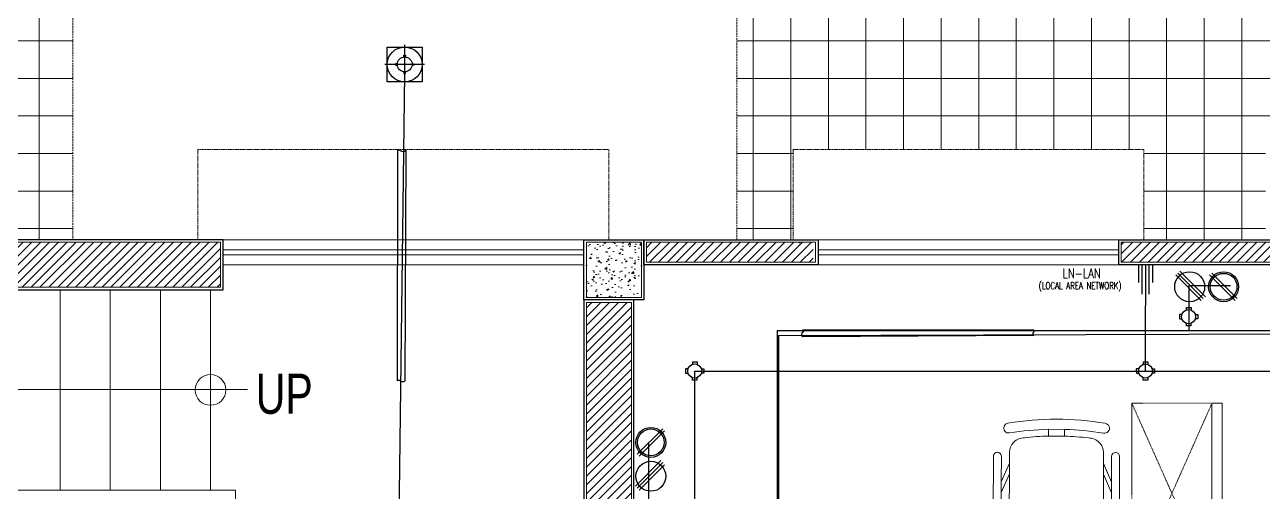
# Model space of a CAD drawing. Header units: inches. Extents: x 112 to 4169, y -2569 to 841.
# Drawn here: x 1797 to 2044.2, y -720.7 to -627.3 of the extents above; entities that cross this region are included whole.
import ezdxf

# ---------------------------------------------------------------- set-up
doc = ezdxf.new("R2010")
doc.units = ezdxf.units.IN
doc.header["$MEASUREMENT"] = 0
doc.linetypes.add('DASH', pattern=[0.35, 0.25, -0.1])
doc.linetypes.add('HIDDEN', pattern=[9.525, 6.35, -3.175])
for name, color, linetype in [('Cables', 7, 'Continuous'), ('Lights', 7, 'Continuous'), ('PVC Conduit and Circular Boxes', 7, 'Continuous'), ('Sockets', 7, 'Continuous'), ('wall 05', 253, 'Continuous')]:
    doc.layers.add(name, color=color, linetype=linetype)
for name, color, linetype, lineweight in [('COLUMN', 1, 'Continuous', 25), ('E-LAN', 6, 'Continuous', 30), ('Glass', 5, 'Continuous', 9), ('HACTH', 8, 'Continuous', 9), ('ID-FURN', 7, 'Continuous', 15), ('MARKER', 171, 'Continuous', 15), ('Plaster Line', 254, 'Continuous', 15), ('Porch', 90, 'Continuous', 15), ('railing', 232, 'Continuous', 15), ('Stair', 86, 'Continuous', 18), ('Sunshed', 5, 'Continuous', 15), ('Text', 252, 'Continuous', 15), ('WINDOW', 140, 'Continuous', 9)]:
    doc.layers.add(name, color=color, linetype=linetype, lineweight=lineweight)
doc.styles.add('Swiss721', font='swisscl.ttf')
doc.styles.add('TAVE1', font='ROMANS.shx', dxfattribs={"width": 0.75})

# ---------------------------------------------------------------- blocks, each defined once
blk = doc.blocks.new('C 12X12')
at = {"layer": 'HACTH'}
h = blk.add_hatch(dxfattribs=at)
h.set_pattern_fill('AR-CONC', color=256, scale=0.5, style=0)
h.set_pattern_definition([(50, (0, 0), (3.58630091, -0.313760675), [0.375, -4.125]), (355, (0, 0), (-0.69375667, 3.76096067), [0.3, -3.3]), (100.4514, (0.299, -0.026), (2.89254691, 3.44719771), [0.31870095, -3.50571056]), (46.1842, (0, 1), (5.33620524, -0.82759507), [0.5625, -6.1875]), (96.6356, (0.4447, 0.931), (4.67331353, 4.87058935), [0.47805144, -5.258565]), (351.1842, (0, 1), (4.67330973, 4.870593), [0.45, -4.95]), (21, (0.5, 0.75), (2.98453526, -2.01309445), [0.375, -4.125]), (326, (0.5, 0.75), (1.21657666, 3.62575023), [0.3, -3.3]), (71.4514, (0.7487, 0.5822), (4.20111314, 1.61265248), [0.31870095, -3.50571056]), (37.5, (0, 0), (0.060799277, 1.66446927), [0, -3.26, 0, -3.35, 0, -3.3125]), (7.5, (0, 0), (1.315347687, 1.97205856), [0, -1.91, 0, -3.185, 0, -1.2625]), (327.5, (-1.115, 0), (2.66911218, -0.112774359), [0, -1.25, 0, -3.9, 0, -5.175]), (317.5, (-1.615, 0), (2.915930847, 0.50052491), [0, -1.625, 0, -2.59, 0, -3.675])])
h.paths.add_polyline_path([(88279, -6819.5), (88279, -6808.5), (88268, -6808.5), (88268, -6819.5)])
at = {"layer": 'COLUMN'}
blk.add_lwpolyline([(88267.5, -6808), (88279.5, -6808), (88279.5, -6820), (88267.5, -6820)], close=True, dxfattribs=at)
at = {"layer": 'Plaster Line'}
blk.add_lwpolyline([(88268, -6808.5), (88279, -6808.5), (88279, -6819.5), (88268, -6819.5)], close=True, dxfattribs=at)
blk = doc.blocks.new('chair_12')
at = {"layer": 'ID-FURN', "color": 8}
for p, q in [((39.9, -50.7), (-40.1, -50.4)), ((39.8, -84.5), (-40.2, -84.2)), ((-235.6, -219.8), (-235.8, -272.6)), ((234.4, -221.1), (234.2, -274)), ((-275.9, -312.8), (-276, -365.7)), ((274.1, -314.4), (274, -367.2))]:
    blk.add_line(p, q, dxfattribs=at)
blk.add_lwpolyline([(-235.8, -272.6), (-236.3, -463.6, 0.411076), (-116.6, -583.9), (113.4, -584.6, 0.419442), (233.7, -464.9), (234.2, -274), (274, -367.2), (273.7, -460.5, 1.013898), (313.7, -460.6), (314.5, -185.6, 0.968623), (274.5, -185.5), (274.1, -314.4), (234.4, -221.1), (234.5, -168.9, 0.414335), (159.7, -93.7, 0.02236), (39.8, -84.5), (39.9, -50.7, -0.033856), (234.3, -69.8, 1.009644), (242.6, -20.5, 0.081725), (-242.7, -19.2, 1.009644), (-234.7, -68.5, -0.033856), (-40.1, -50.4), (-40.2, -84.2, 0.02236), (-160.2, -92.8, 0.416163), (-235.5, -167.6), (-235.6, -219.8), (-275.9, -312.8), (-275.5, -183.9, 0.92691), (-315.5, -183.8), (-316.3, -458.8, 1.016772), (-276.3, -458.9), (-276, -365.7)], format="xyb", close=True, dxfattribs=at)
blk = doc.blocks.new('ws 1200x1350')
at = {"layer": 'ID-FURN', "color": 8, "linetype": 'HIDDEN', "ltscale": 0.05}
for p, q in [((-7943.2, 23138.8), (-7543.2, 22238.8)), ((-7543.2, 23138.8), (-7943.2, 22238.8))]:
    blk.add_line(p, q, dxfattribs=at)
blk.add_lwpolyline([(-7943.2, 22238.8), (-7543.2, 22238.8), (-7543.2, 23138.8), (-7943.2, 23138.8)], close=True, dxfattribs=at)
at = {"layer": 'ID-FURN', "color": 8, "ltscale": 0.05}
for points in [[(-7543.2, 23138.8), (-7543.2, 21789.1), (-7493.2, 21789.1), (-7493.2, 23138.8)], [(-7543.2, 22389.1), (-7543.2, 21789.1), (-8743.2, 21789.1), (-8743.2, 22389.1)], [(-8743.2, 21789.1), (-8743.2, 21739.1), (-7493.2, 21739.1), (-7493.2, 21789.1)]]:
    blk.add_lwpolyline(points, close=True, dxfattribs=at)
at = {"layer": 'ID-FURN', "ltscale": 0.05}
blk.add_blockref('chair_12', (-8318.4, 23058.9), dxfattribs=at)
blk = doc.blocks.new('ASDSAETR')
for p, q in [((51404, -7188.31), (51404, -7197.3)), ((51404, -7190.29), (51410.36, -7190.29)), ((51404, -7191.55), (51414.43, -7191.55)), ((51404, -7192.81), (51418.49, -7192.81)), ((51404, -7194.07), (51414.43, -7194.07)), ((51404, -7195.33), (51410.36, -7195.33))]:
    blk.add_line(p, q)

msp = doc.modelspace()

# ---------------------------------------------------------------- hatches: boundary and pattern name
at = {"layer": 'HACTH', "ltscale": 10}
h = msp.add_hatch(dxfattribs=at)
h.set_pattern_fill('ANSI37', color=256, scale=60, angle=45, style=0)
h.set_pattern_definition([(90, (-137895.13, -172410.518), (-7.5, 1e-15), []), (180, (-137895.13, -172410.518), (-1e-15, -7.5), [])])
h.paths.add_polyline_path([(2290.58, -670.24), (2290.58, -682.24), (2290.58, -689.24), (2308.58, -689.24), (2308.58, -759.24), (2290.58, -759.24), (2290.58, -785.24), (2308.58, -785.24), (2308.58, -855.24), (2290.58, -855.24), (2290.58, -874.24), (2345.59, -874.24), (2345.59, -615.23), (2290.58, -615.23), (1939.08, -615.23), (1939.08, -670.24), (1950.34, -670.24), (1950.34, -652.24), (2020.34, -652.24), (2020.34, -670.24), (2044.58, -670.24), (2044.58, -652.24), (2114.58, -652.24), (2114.58, -670.24), (2124.58, -670.24), (2179.41, -670.24), (2179.41, -652.24), (2249.41, -652.24), (2249.41, -670.24), (2278.58, -670.24)])
h.paths.add_polyline_path([(1806.58, -670.24), (1806.58, -615.23), (1621.58, -615.23), (1621.58, -670.24), (1681.58, -670.24), (1693.58, -670.24)])
at = {"layer": 'HACTH'}
h = msp.add_hatch(dxfattribs=at)
h.set_pattern_fill('ANSI31', color=256, scale=10, style=0)
h.set_pattern_definition([(45, (-121375.1227, -172383.6424), (-0.8838834765, 0.8838834765), [])])
h.paths.add_polyline_path([(1836.08, -679.73), (1836.08, -670.74), (1694.08, -670.74), (1694.08, -679.73)])
h = msp.add_hatch(dxfattribs=at)
h.set_pattern_fill('ANSI31', color=256, scale=10, style=0)
h.set_pattern_definition([(45, (-121375.1227, -172383.6424), (-0.8838834765, 0.8838834765), [])])
h.paths.add_polyline_path([(1918.08, -682.74), (1909.08, -682.74), (1909.08, -765.73), (1918.08, -765.73), (1918.08, -727.77), (1918.08, -723.77)])
h.paths.add_polyline_path([(1921.08, -670.74), (1921.08, -674.74), (1954.34, -674.74), (1954.34, -670.74)])
h = msp.add_hatch(dxfattribs=at)
h.set_pattern_fill('ANSI31', color=256, scale=10, style=0)
h.set_pattern_definition([(45, (-121374.6227, -172383.6424), (-0.8838834765, 0.8838834765), [])])
h.paths.add_polyline_path([(2049.08, -674.74), (2049.08, -670.74), (2015.84, -670.74), (2015.84, -674.74), (2033.08, -674.74)])
at = {"layer": 'Plaster Line'}
h = msp.add_hatch(dxfattribs=at)
h.set_pattern_fill('ANSI31', color=256, scale=100, style=0)
h.set_pattern_definition([(45, (-117185.96, -173725.337), (-8.8388348, 8.8388348), [])])
h.paths.add_polyline_path([(1960.58, -670.74), (1951.58, -670.74), (1951.58, -674.74), (1960.58, -674.74)])

# ---------------------------------------------------------------- linework, layer by layer
for points in [[(1871.34, -635.1), (1871, -635.1), (1871.01, -635.4), (1871.35, -635.4)], [(1872.68, -633.75), (1872.68, -633.41), (1872.98, -633.41), (1872.98, -633.75)], [(1874.32, -635.1), (1874.65, -635.1), (1874.65, -635.4), (1874.31, -635.4)], [(1872.68, -636.72), (1872.68, -637.06), (1872.98, -637.06), (1872.98, -636.72)]]:
    msp.add_lwpolyline(points)
msp.add_circle((1872.83, -635.23), 1.49)
at = {"layer": 'Cables', "color": 3}
msp.add_line((1871.72, -727.3), (1872.83, -637.06), dxfattribs=at)
at = {"layer": 'Cables', "color": 1}
for p, q in [((2029.3, -679.38), (2029.3, -688.39)), ((2029.3, -679.38), (2037.65, -679.38)), ((1947.16, -688.39), (2258.65, -688.39)), ((1947.16, -688.39), (1947.16, -795.96)), ((1921.57, -725.74), (1921.57, -710.7))]:
    msp.add_line(p, q, dxfattribs=at)
at = {"layer": 'Cables', "color": 192, "lineweight": 30}
for p, q in [((2020.66, -696.45), (2020.66, -683.35)), ((1930.7, -1018.7), (1930.7, -696.45)), ((1930.7, -696.45), (2140.81, -696.45))]:
    msp.add_line(p, q, dxfattribs=at)
at = {"layer": 'Cables', "color": 6}
for q in [(2131.7, -688.73), (1947.42, -795.65)]:
    msp.add_line((1947.42, -689.36), q, dxfattribs=at)
at = {"layer": 'Glass', "ltscale": 10}
for points in [[(1908.58, -672.24), (1908.58, -673.24), (1836.58, -673.24), (1836.58, -672.24)], [(2015.34, -672.24), (2015.34, -673.24), (1955.34, -673.24), (1955.34, -672.24)]]:
    msp.add_lwpolyline(points, close=True, dxfattribs=at)
at = {"layer": 'Lights', "color": 40}
for p, q in [((1872.83, -639.17), (1872.83, -631.29)), ((1876.77, -635.23), (1868.89, -635.23))]:
    msp.add_line(p, q, dxfattribs=at)
at = {"layer": 'Lights'}
msp.add_lwpolyline([(1869.35, -631.76), (1876.31, -631.76), (1876.31, -638.71), (1869.35, -638.71)], close=True, dxfattribs=at)
msp.add_circle((1872.83, -635.23), 3.48, dxfattribs=at)
at = {"layer": 'MARKER'}
msp.add_lwpolyline([(1799.02, -748.13), (1792.13, -736.95), (1792.13, -728.13), (1799.02, -748.13), (1792.13, -768.13), (1792.13, -759.31), (1799.02, -748.13), (1718.37, -748.13), (1718.37, -700.13), (1841.46, -700.13)], dxfattribs=at)
msp.add_circle((1834.08, -700.23), 3.07, dxfattribs=at)
at = {"layer": 'Plaster Line'}
for points in [[(1836.08, -670.74), (1694.08, -670.74), (1694.08, -679.73), (1836.08, -679.73)], [(1954.84, -674.74), (1921.08, -674.74), (1921.08, -670.74), (1954.84, -670.74)], [(1918.08, -682.74), (1909.08, -682.74), (1909.08, -765.73), (1918.08, -765.73), (1918.08, -727.77), (1918.08, -727.77), (1918.08, -723.77), (1918.08, -723.77)]]:
    msp.add_lwpolyline(points, close=True, dxfattribs=at)
msp.add_lwpolyline([(2033.08, -674.74), (2015.84, -674.74), (2015.84, -670.74), (2049.08, -670.74), (2049.08, -674.74), (2033.08, -674.74), (2033.08, -674.74)], dxfattribs=at)
at = {"layer": 'Porch', "linetype": 'DASH', "ltscale": 1.5}
msp.add_lwpolyline([(1939.08, -670.24), (1939.08, -600.23), (1806.58, -600.23), (1806.58, -670.24)], dxfattribs=at)
at = {"layer": 'PVC Conduit and Circular Boxes'}
for points in [[(1871.43, -652.43, -0.56347), (1871.93, -652.43, 0.367924), (1873.04, -652.36), (1872.83, -698.43, -0.456322), (1871.93, -698.43, 0.605884), (1871.41, -698.43)], [(1998.31, -688.22, -0.56347), (1998.31, -688.72, 0.571886), (1998.38, -689.39), (1952.31, -689.62, -0.456322), (1952.31, -688.72, 0.605884), (1952.31, -688.2)]]:
    msp.add_lwpolyline(points, format="xyb", close=True, dxfattribs=at)
for points in [[(2028.87, -684.25), (2028.87, -683.76), (2029.75, -683.76), (2029.75, -684.28)], [(2027.93, -685.18), (2027.43, -685.19), (2027.44, -686.06), (2027.94, -686.05)], [(2029.7, -686.93), (2029.7, -687.42), (2028.83, -687.42), (2028.83, -686.93)], [(2030.6, -685.16), (2031.09, -685.16), (2031.09, -686.03), (2030.6, -686.03)], [(1929.36, -696.03), (1928.87, -696.04), (1928.88, -696.91), (1929.38, -696.91)], [(1930.31, -695.1), (1930.31, -694.61), (1931.18, -694.61), (1931.18, -695.13)], [(1932.04, -696.01), (1932.53, -696.01), (1932.53, -696.88), (1932.04, -696.88)], [(2019.32, -696.03), (2018.82, -696.04), (2018.84, -696.91), (2019.33, -696.91)], [(2020.26, -695.1), (2020.26, -694.61), (2021.14, -694.61), (2021.14, -695.13)], [(2021.99, -696.01), (2022.49, -696.01), (2022.49, -696.88), (2021.99, -696.88)], [(1931.14, -697.78), (1931.14, -698.27), (1930.27, -698.27), (1930.27, -697.78)], [(2021.1, -697.78), (2021.1, -698.27), (2020.22, -698.27), (2020.22, -697.78)]]:
    msp.add_lwpolyline(points, dxfattribs=at)
for centre in [(2029.27, -685.6), (1930.7, -696.45), (2020.66, -696.45)]:
    msp.add_circle(centre, 1.4, dxfattribs=at)
at = {"layer": 'railing'}
msp.add_lwpolyline([(1734.08, -720.23), (1839.08, -720.23), (1839.08, -728.23), (1734.08, -728.23)], close=True, dxfattribs=at)
at = {"layer": 'Sockets', "color": 5}
for p, q in [((2032.2, -681.99), (2027.1, -676.89)), ((2032.61, -681.62), (2027.51, -676.52)), ((2031.79, -682.36), (2026.69, -677.26)), ((1923.96, -714.34), (1918.86, -719.44)), ((1924.33, -714.75), (1919.23, -719.85)), ((1924.7, -715.17), (1919.6, -720.27))]:
    msp.add_line(p, q, dxfattribs=at)
at = {"layer": 'Sockets', "color": 3}
for p, q in [((2038.97, -681.99), (2033.87, -676.89)), ((2038.56, -682.36), (2033.46, -677.26)), ((1924.33, -707.98), (1919.23, -713.08)), ((1924.7, -708.39), (1919.6, -713.49))]:
    msp.add_line(p, q, dxfattribs=at)
at = {"layer": 'Sockets', "color": 5}
for centre in [(2029.48, -679.62), (1921.95, -717.47)]:
    msp.add_circle(centre, 2.99, dxfattribs=at)
at = {"layer": 'Sockets', "color": 3}
for centre, radius in [((2036.25, -679.62), 2.99), ((2036.25, -679.62), 2.67), ((1921.95, -710.7), 2.99), ((1921.95, -710.7), 2.67)]:
    msp.add_circle(centre, radius, dxfattribs=at)
at = {"layer": 'Stair'}
for p, q in [((1804.08, -720.23), (1804.08, -680.23)), ((1814.08, -720.23), (1814.08, -680.23)), ((1824.08, -720.23), (1824.08, -680.23)), ((1834.08, -720.23), (1834.08, -680.23))]:
    msp.add_line(p, q, dxfattribs=at)
at = {"layer": 'Sunshed', "linetype": 'DASH'}
for points in [[(1831.58, -670.24), (1831.58, -652.24), (1913.58, -652.24), (1913.58, -670.24)], [(1950.34, -670.24), (1950.34, -652.24), (2020.34, -652.24), (2020.34, -670.24)], [(1950.34, -670.24), (1950.34, -652.24), (2020.34, -652.24), (2020.34, -670.24)]]:
    msp.add_lwpolyline(points, dxfattribs=at)
at = {"layer": 'wall 05'}
for points in [[(1836.58, -670.24), (1693.58, -670.24), (1693.58, -680.23), (1836.58, -680.23)], [(1955.34, -675.24), (1920.58, -675.24), (1920.58, -670.24), (1955.34, -670.24)], [(1918.58, -682.24), (1908.58, -682.24), (1908.58, -766.23), (1918.58, -766.23), (1918.58, -728.27), (1918.58, -728.27), (1918.58, -723.27), (1918.58, -723.27)]]:
    msp.add_lwpolyline(points, close=True, dxfattribs=at)
msp.add_lwpolyline([(2032.58, -675.24), (2015.34, -675.24), (2015.34, -670.24), (2049.58, -670.24), (2049.58, -675.24), (2032.58, -675.24)], dxfattribs=at)
at = {"layer": 'WINDOW', "ltscale": 10}
for points in [[(1908.58, -670.24), (1908.58, -675.24), (1836.58, -675.24), (1836.58, -670.24)], [(2015.34, -670.24), (2015.34, -675.24), (1955.34, -675.24), (1955.34, -670.24)]]:
    msp.add_lwpolyline(points, close=True, dxfattribs=at)

# ---------------------------------------------------------------- block references
at = {"layer": 'E-LAN', "lineweight": 0, "xscale": 0.5599999999999999, "yscale": 0.5599999999999999, "zscale": 0.5599999999999999, "rotation": 270}
msp.add_blockref('ASDSAETR', (6048.63, 28111), dxfattribs=at)
at = {"layer": 'HACTH'}
msp.add_blockref('C 12X12', (-86358.92, 6137.76), dxfattribs=at)
at = {"layer": 'ID-FURN', "xscale": 0.03999999997904524, "yscale": 0.04000000000814907, "zscale": 0.04}
msp.add_blockref('ws 1200x1350', (2335.66, -1628.43), dxfattribs=at)

# ---------------------------------------------------------------- texts
at = {"layer": 'E-LAN', "lineweight": 0, "style": 'TAVE1', "width": 0.75}
for s, height, p in [('LN-LAN', 1.951, (2004.09, -677.92)), ('(LOCAL AREA NETWORK)', 1.3659, (1999.36, -680.09))]:
    msp.add_text(s, height=height, dxfattribs=at).set_placement(p)
at = {"layer": 'Text', "insert": (1848.79, -697), "char_height": 8, "width": 12.7258, "attachment_point": 2, "style": 'Swiss721'}
msp.add_mtext('UP', dxfattribs=at)

doc.saveas('drawing.dxf')
